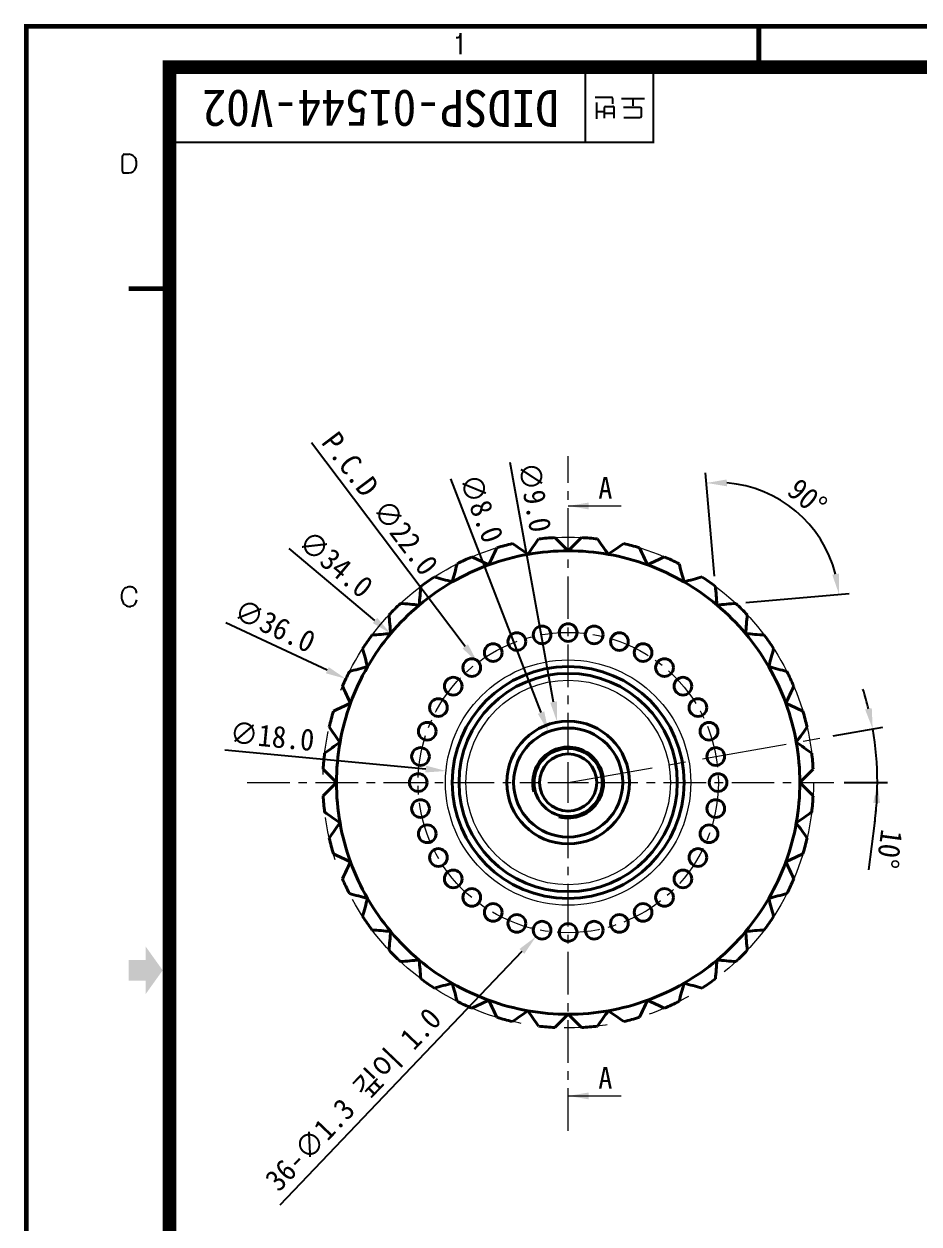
# Model space of a CAD drawing. Header units: millimetres. Extents: x 20 to 420, y 20 to 297.
# Drawn here: x 19.6 to 151, y 121.3 to 297.4 of the extents above; entities that cross this region are included whole.
import ezdxf

# ---------------------------------------------------------------- set-up
doc = ezdxf.new("R2010")
doc.units = ezdxf.units.MM
doc.header["$LTSCALE"] = 10
doc.header["$MEASUREMENT"] = 0
doc.linetypes.add('CENTER', pattern=[2, 1.25, -0.25, 0.25, -0.25])
doc.linetypes.add('PHANTOM', pattern=[12.7, 6.35, -1.27, 1.27, -1.27, 1.27, -1.27])
doc.layers.get('0').update_dxf_attribs({"color": 6})
doc.layers.add('0 @ 1', color=6, linetype='Continuous')
for name, color, linetype, lineweight in [('BREAK', 4, 'PHANTOM', 13), ('CENTER', 1, 'CENTER', 9), ('DIM', 2, 'Continuous', 9), ('HIDDEN', 253, 'Continuous', 13), ('OUTLINE', 3, 'Continuous', 40)]:
    doc.layers.add(name, color=color, linetype=linetype, lineweight=lineweight)
doc.styles.get("Standard").update_dxf_attribs({"font": '', "height": 3.2})
doc.styles.get('Standard').set_extended_font_data('GulimChe')
doc.dimstyles.new('척도 2배 - (x.x)', dxfattribs={"dimtxt": 3.2, "dimasz": 3, "dimexe": 1.5, "dimexo": 1.5, "dimgap": 1, "dimtad": 1, "dimdec": 1, "dimlfac": 0.5, "dimzin": 0, "dimdsep": 46, "dimtxsty": 'Standard', "dimcen": 0, "dimclrd": 2, "dimclre": 2, "dimclrt": 2, "dimadec": 0, "dimazin": 0, "dimtfac": 0.75, "dimtdec": 1, "dimtmove": 0, "dimatfit": 0, "dimfxl": 1, "dimtolj": 1, "dimtzin": 0, "dimarcsym": 0})

# ---------------------------------------------------------------- blocks, each defined once
blk = doc.blocks.new('A-3_규격도면_동인광학')
blk.add_hatch(color=256).paths.add_polyline_path([(15, 137), (17.5, 137), (17.5, 135), (20, 138.5), (17.5, 142), (17.5, 140), (15, 140)])
for p, q in [((63.07, 275.38), (63.32, 275.38)), ((63.73, 272.93), (63.73, 275.99)), ((63.73, 275.99), (63.73, 272.93)), ((82, 270), (82, 260)), ((85.87, 266.55), (83.48, 266.55)), ((86.06, 265.64), (86.06, 266.4)), ((90.69, 266.36), (87.36, 266.36)), ((89.03, 265.33), (89.03, 266.36)), ((83.73, 263.42), (83.73, 265.84)), ((84.63, 264.48), (83.73, 264.48)), ((84.81, 265.01), (84.81, 263.52)), ((86.28, 264.22), (84.81, 264.22)), ((86.07, 265.22), (84.99, 265.22)), ((86.28, 263.52), (86.28, 265.05)), ((90.02, 265.12), (87.64, 265.12)), ((90.27, 263.83), (90.27, 264.89)), ((87.68, 263.62), (90.05, 263.62)), ((14.11, 255.76), (14.11, 258)), ((14.35, 258.23), (15.04, 258.23)), ((16.18, 193.86), (16.14, 194.04))]:
    blk.add_line(p, q)
for points, const_width in [([(0, 0), (0, 277), (400, 277), (400, 0)], 0.7), ([(21, 6), (21, 271), (394, 271), (394, 6)], 2)]:
    blk.add_lwpolyline(points, close=True, dxfattribs=dict(const_width=const_width))
for points, const_width in [([(107.5, 277), (107.5, 270.33)], 0.7), ([(22, 260), (92, 260), (92, 270)], 0.3), ([(15, 238.5), (21.67, 238.5)], 0.7)]:
    blk.add_lwpolyline(points, dxfattribs=dict(const_width=const_width))
for centre, radius, start, end in [((63.32, 275.8), 0.418, 270, 351.8564), ((85.9, 266.4), 0.157, 0, 104.5405), ((84.99, 265.04), 0.181, 90, 191.0214), ((86.1, 265.05), 0.179, 0, 97.6654), ((90.04, 264.89), 0.23, 0, 93.1332), ((90.05, 263.83), 0.217, 270, 359.9617), ((14.35, 258), 0.234, 89.9627, 180), ((15.04, 257.12), 1.11, 18.7245, 90), ((14.3, 256.87), 1.88, 341.2755, 18.7245), ((14.35, 255.75), 0.241, 177.6028, 269.7704), ((14.69, 339.44), 83.93, 269.7704, 270.2296), ((15.02, 256.63), 1.12, 270.2296, 341.2755), ((15.89, 193.35), 1.93, 153.4408, 179.3877), ((15.03, 193.78), 0.968, 126.0964, 153.4408), ((14.92, 193.92), 0.786, 112.6651, 126.0964), ((15.21, 193.24), 1.52, 84.5855, 112.6651), ((15.27, 193.91), 0.857, 49.4232, 84.5855), ((15.2, 193.83), 0.962, 12.5369, 49.4232), ((15.94, 193.35), 1.97, 179.3877, 207.825), ((15.05, 192.88), 0.971, 207.825, 248.4845), ((15.15, 193.14), 1.26, 248.4845, 279.0922), ((15.2, 192.85), 0.954, 279.0922, 325.2032), ((14.87, 193.08), 1.36, 325.2032, 351.393)]:
    blk.add_arc(centre, radius, start, end)
blk = doc.blocks.new('*D35')
at = {"layer": 'Defpoints', "color": 0, "ltscale": 0.5, "transparency": 16777216}
for p in [(136.93, 192.65), (144.58, 191.32), (59.51, 186.05), (99.51, 186.05), (138.5, 186.05)]:
    blk.add_point(p, dxfattribs=at)
at = {"layer": 'DIM', "color": 2, "lineweight": -2, "ltscale": 0.5, "transparency": 16777216}
for p, q in [((138.41, 192.91), (145.68, 194.19)), ((140, 186.05), (146.39, 186.05)), ((144.49, 180.07), (143.58, 173.22))]:
    blk.add_line(p, q, dxfattribs=at)
for start, end in [(13.7883, 17.5767), (0, 10), (352.4192, 0), (352.4233, 356.2117)]:
    blk.add_arc((99.51, 186.05), 45.38, start, end, dxfattribs=at)
at = {"layer": 'DIM', "color": 2, "ltscale": 0.5, "transparency": 16777216}
for points in [[(144.07, 196.97), (143.09, 196.77), (144.2, 193.93)], [(144.29, 183.07), (145.29, 183.04), (144.89, 186.05)]]:
    blk.add_solid(points, dxfattribs=at)
at = {"layer": 'DIM', "color": 2, "ltscale": 0.5, "transparency": 16777216, "insert": (146.66, 176.29), "char_height": 3.2, "attachment_point": 5, "rotation": 262.4192}
blk.add_mtext('\\A1;10°', dxfattribs=at)
blk = doc.blocks.new('*D36')
at = {"layer": 'Defpoints', "color": 0, "ltscale": 0.5, "transparency": 16777216}
for p in [(96.62, 193.51), (102.39, 178.59)]:
    blk.add_point(p, dxfattribs=at)
at = {"layer": 'DIM', "color": 2, "lineweight": -2, "ltscale": 0.5, "transparency": 16777216}
blk.add_line((95.54, 196.31), (82.27, 230.6), dxfattribs=at)
at = {"layer": 'DIM', "color": 2, "ltscale": 0.5, "transparency": 16777216}
blk.add_solid([(96, 196.49), (95.07, 196.13), (96.62, 193.51)], dxfattribs=at)
at = {"layer": 'DIM', "color": 2, "ltscale": 0.5, "transparency": 16777216, "insert": (86.77, 226.29), "char_height": 3.2, "attachment_point": 5, "rotation": 291.151}
blk.add_mtext('\\A1;∅8.0', dxfattribs=at)
blk = doc.blocks.new('*D37')
at = {"layer": 'Defpoints', "color": 0, "ltscale": 0.5, "transparency": 16777216}
for p in [(86.22, 203.64), (112.79, 168.47)]:
    blk.add_point(p, dxfattribs=at)
at = {"layer": 'DIM', "color": 2, "lineweight": -2, "ltscale": 0.5, "transparency": 16777216}
blk.add_line((84.41, 206.03), (61.86, 235.89), dxfattribs=at)
at = {"layer": 'DIM', "color": 2, "ltscale": 0.5, "transparency": 16777216}
blk.add_solid([(84.81, 206.33), (84.02, 205.73), (86.22, 203.64)], dxfattribs=at)
at = {"layer": 'DIM', "color": 2, "ltscale": 0.5, "transparency": 16777216, "insert": (71.9, 226.98), "char_height": 3.2, "attachment_point": 5, "rotation": 307.0698}
blk.add_mtext('\\A1;P.C.D ∅22.0', dxfattribs=at)
blk = doc.blocks.new('*D38')
at = {"layer": 'Defpoints', "color": 0, "ltscale": 0.5, "transparency": 16777216}
for p in [(73.46, 207.91), (125.55, 164.2)]:
    blk.add_point(p, dxfattribs=at)
at = {"layer": 'DIM', "color": 2, "lineweight": -2, "ltscale": 0.5, "transparency": 16777216}
blk.add_line((71.16, 209.84), (58.56, 220.41), dxfattribs=at)
at = {"layer": 'DIM', "color": 2, "ltscale": 0.5, "transparency": 16777216}
blk.add_solid([(71.49, 210.22), (70.84, 209.45), (73.46, 207.91)], dxfattribs=at)
at = {"layer": 'DIM', "color": 2, "ltscale": 0.5, "transparency": 16777216, "insert": (65.41, 218.11), "char_height": 3.2, "attachment_point": 5, "rotation": 320}
blk.add_mtext('\\A1;∅34.0', dxfattribs=at)
blk = doc.blocks.new('*D39')
at = {"layer": 'Defpoints', "color": 0, "ltscale": 0.5, "transparency": 16777216}
for p in [(66.88, 201.27), (132.13, 170.84)]:
    blk.add_point(p, dxfattribs=at)
at = {"layer": 'DIM', "color": 2, "lineweight": -2, "ltscale": 0.5, "transparency": 16777216}
blk.add_line((64.16, 202.53), (49.25, 209.49), dxfattribs=at)
at = {"layer": 'DIM', "color": 2, "ltscale": 0.5, "transparency": 16777216}
blk.add_solid([(64.37, 202.99), (63.95, 202.08), (66.88, 201.27)], dxfattribs=at)
at = {"layer": 'DIM', "color": 2, "ltscale": 0.5, "transparency": 16777216, "insert": (56.46, 209.04), "char_height": 3.2, "attachment_point": 5, "rotation": 335}
blk.add_mtext('\\A1;∅36.0', dxfattribs=at)
blk = doc.blocks.new('*D40')
at = {"layer": 'Defpoints', "color": 0, "ltscale": 0.5, "transparency": 16777216}
for p in [(136.09, 222.41), (121.12, 214.84), (121.36, 212.1), (121.36, 212.1), (124.11, 212.34)]:
    blk.add_point(p, dxfattribs=at)
at = {"layer": 'DIM', "color": 2, "lineweight": -2, "ltscale": 0.5, "transparency": 16777216}
for p, q in [((120.99, 216.34), (119.66, 231.5)), ((125.6, 212.47), (140.76, 213.8))]:
    blk.add_line(p, q, dxfattribs=at)
blk.add_arc((121.36, 212.1), 17.98, 14.5729, 85.4271, dxfattribs=at)
at = {"layer": 'DIM', "color": 2, "ltscale": 0.5, "transparency": 16777216}
for points in [[(122.8, 229.52), (122.79, 230.52), (119.8, 230.01)], [(139.25, 216.71), (138.27, 216.54), (139.27, 213.66)]]:
    blk.add_solid(points, dxfattribs=at)
at = {"layer": 'DIM', "color": 2, "ltscale": 0.5, "transparency": 16777216, "insert": (134.61, 227.89), "char_height": 3.2, "attachment_point": 5, "rotation": 320}
blk.add_mtext('\\A1;90°', dxfattribs=at)
blk = doc.blocks.new('*D41')
at = {"layer": 'Defpoints', "color": 0, "ltscale": 0.5, "transparency": 16777216}
for p in [(96.58, 165.33), (94.79, 163.45)]:
    blk.add_point(p, dxfattribs=at)
at = {"layer": 'DIM', "color": 2, "lineweight": -2, "ltscale": 0.5, "transparency": 16777216}
blk.add_line((92.72, 161.28), (57.21, 124.05), dxfattribs=at)
at = {"layer": 'DIM', "color": 2, "ltscale": 0.5, "transparency": 16777216}
blk.add_solid([(92.36, 161.62), (93.08, 160.93), (94.79, 163.45)], dxfattribs=at)
at = {"layer": 'DIM', "color": 2, "ltscale": 0.5, "transparency": 16777216, "insert": (68.06, 139.46), "char_height": 3.2, "attachment_point": 5, "rotation": 46.3476}
blk.add_mtext('\\A1;36-∅1.3 깊이 1.0', dxfattribs=at)
blk = doc.blocks.new('*D42')
at = {"layer": 'Defpoints', "color": 0, "ltscale": 0.5, "transparency": 16777216}
for p in [(81.59, 187.75), (117.43, 184.36)]:
    blk.add_point(p, dxfattribs=at)
at = {"layer": 'DIM', "color": 2, "lineweight": -2, "ltscale": 0.5, "transparency": 16777216}
blk.add_line((78.6, 188.03), (49.12, 190.82), dxfattribs=at)
at = {"layer": 'DIM', "color": 2, "ltscale": 0.5, "transparency": 16777216}
blk.add_solid([(78.65, 188.53), (78.55, 187.53), (81.59, 187.75)], dxfattribs=at)
at = {"layer": 'DIM', "color": 2, "ltscale": 0.5, "transparency": 16777216, "insert": (56.07, 192.82), "char_height": 3.2, "attachment_point": 5, "rotation": 354.5941}
blk.add_mtext('\\A1;∅18.0', dxfattribs=at)
blk = doc.blocks.new('*D43')
at = {"layer": 'Defpoints', "color": 0, "ltscale": 0.5, "transparency": 16777216}
for p in [(97.9, 194.91), (101.11, 177.2)]:
    blk.add_point(p, dxfattribs=at)
at = {"layer": 'DIM', "color": 2, "lineweight": -2, "ltscale": 0.5, "transparency": 16777216}
blk.add_line((97.37, 197.86), (91, 233), dxfattribs=at)
at = {"layer": 'DIM', "color": 2, "ltscale": 0.5, "transparency": 16777216}
blk.add_solid([(97.86, 197.95), (96.88, 197.77), (97.9, 194.91)], dxfattribs=at)
at = {"layer": 'DIM', "color": 2, "ltscale": 0.5, "transparency": 16777216, "insert": (94.6, 227.92), "char_height": 3.2, "attachment_point": 5, "rotation": 280.2694}
blk.add_mtext('\\A1;∅9.0', dxfattribs=at)

msp = doc.modelspace()

# ---------------------------------------------------------------- linework, layer by layer
at = {"layer": 'BREAK', "ltscale": 0.5}
msp.add_circle((99.51, 186.05), 36, dxfattribs=at)
at = {"layer": 'CENTER', "ltscale": 0.5}
for p, q in [((99.51, 190.05), (99.51, 233.93)), ((99.51, 183.05), (99.51, 189.05)), ((52.42, 186.05), (95.51, 186.05)), ((96.51, 186.05), (102.51, 186.05)), ((103.51, 186.05), (138.5, 186.05)), ((99.51, 134.94), (99.51, 182.05))]:
    msp.add_line(p, q, dxfattribs=at)
at = {"layer": 'CENTER'}
msp.add_line((99.51, 186.05), (136.93, 192.65), dxfattribs=at)
at = {"layer": 'CENTER', "ltscale": 0.5}
msp.add_circle((99.51, 186.05), 22.04, dxfattribs=at)
at = {"layer": 'DIM', "color": 2, "ltscale": 0.5}
for p, q in [((99.51, 226.63), (107.27, 226.63)), ((99.51, 140.07), (107.27, 140.07))]:
    msp.add_line(p, q, dxfattribs=at)
at = {"layer": 'DIM', "ltscale": 0.5}
msp.add_circle((99.51, 186.05), 5.684341886080801e-14, dxfattribs=at)
at = {"layer": 'DIM', "color": 2, "ltscale": 0.5}
for points in [[(102.51, 227.13), (102.51, 226.13), (99.51, 226.63)], [(102.51, 140.57), (102.51, 139.57), (99.51, 140.07)]]:
    msp.add_solid(points, dxfattribs=at)
at = {"layer": 'HIDDEN'}
for radius in [18, 15.01]:
    msp.add_circle((99.51, 186.05), radius, dxfattribs=at)
at = {"layer": 'OUTLINE'}
for centre, radius in [((91.98, 206.73), 1.3), ((95.69, 207.72), 1.3), ((99.51, 208.05), 1.3), ((103.33, 207.72), 1.3), ((107.03, 206.73), 1.3), ((88.51, 205.11), 1.3), ((110.51, 205.11), 1.3), ((99.51, 186.05), 17.01), ((85.37, 202.91), 1.3), ((113.65, 202.91), 1.3), ((82.65, 200.19), 1.3), ((99.51, 186.05), 16.01), ((116.36, 200.19), 1.3), ((80.46, 197.05), 1.3), ((118.56, 197.05), 1.3), ((78.83, 193.58), 1.3), ((99.51, 186.05), 9), ((99.51, 186.05), 8), ((120.18, 193.58), 1.3), ((77.84, 189.87), 1.3), ((99.51, 186.05), 5), ((99.51, 186.05), 4.2), ((121.17, 189.87), 1.3), ((77.51, 186.05), 1.3), ((121.51, 186.05), 1.3), ((77.84, 182.23), 1.3), ((121.17, 182.23), 1.3), ((78.83, 178.53), 1.3), ((120.18, 178.53), 1.3), ((80.46, 175.05), 1.3), ((118.56, 175.05), 1.3), ((82.65, 171.91), 1.3), ((116.36, 171.91), 1.3), ((85.37, 169.2), 1.3), ((113.65, 169.2), 1.3), ((88.51, 167), 1.3), ((110.51, 167), 1.3), ((91.98, 165.38), 1.3), ((95.69, 164.39), 1.3), ((103.33, 164.39), 1.3), ((107.03, 165.38), 1.3), ((99.51, 164.05), 1.3)]:
    msp.add_circle(centre, radius, dxfattribs=at)
for radius, start, end in [(36, 93.1007, 96.8993), (36, 83.1007, 86.8993), (36, 103.1007, 106.8993), (36, 73.1007, 76.8993), (36, 113.1007, 116.8993), (34, 100, 110), (34, 90, 100), (34, 80, 90), (34, 70, 80), (36, 63.1007, 66.8993), (34, 110, 120), (34, 60, 70), (34, 120, 130), (36, 123.1007, 126.8993), (34, 50, 60), (36, 53.1007, 56.8993), (36, 133.1007, 136.8993), (34, 130, 140), (34, 40, 50), (36, 43.1007, 46.8993), (34, 140, 150), (34, 30, 40), (36, 143.1007, 146.8993), (36, 33.1007, 36.8993), (34, 150, 160), (34, 20, 30), (36, 153.1007, 156.8993), (36, 23.1007, 26.8993), (34, 160, 170), (34, 10, 20), (36, 163.1007, 166.8993), (36, 13.1007, 16.8993), (34, 170, 180), (34, 0, 10), (36, 173.1007, 176.8993), (5.2, 255, 195), (36, 3.1007, 6.8993), (34, 180, 190), (34, 350, 0), (36, 183.1007, 186.8993), (36, 353.1007, 356.8993), (34, 190, 200), (34, 340, 350), (36, 193.1007, 196.8993), (36, 343.1007, 346.8993), (34, 200, 210), (34, 330, 340), (36, 203.1007, 206.8993), (36, 333.1007, 336.8993), (34, 210, 220), (34, 320, 330), (36, 213.1007, 216.8993), (36, 323.1007, 326.8993), (34, 220, 230), (34, 310, 320), (36, 223.1007, 226.8993), (36, 313.1007, 316.8993), (34, 230, 240), (34, 300, 310), (36, 233.1007, 236.8993), (36, 303.1007, 306.8993), (34, 240, 250), (34, 290, 300), (36, 243.1007, 246.8993), (34, 250, 260), (34, 280, 290), (36, 293.1007, 296.8993), (36, 253.1007, 256.8993), (34, 260, 270), (34, 270, 280), (36, 283.1007, 286.8993), (36, 263.1007, 266.8993), (36, 273.1007, 276.8993)]:
    msp.add_arc((99.51, 186.05), radius, start, end, dxfattribs=at)
for points in [[(99.51, 220.05), (98.85, 220.71), (98.21, 221.35), (97.56, 222)], [(101.45, 222), (100.81, 221.35), (100.16, 220.71), (99.51, 220.05)], [(89.04, 220.5), (88.66, 219.67), (88.27, 218.84), (87.88, 218)], [(93.6, 219.54), (92.85, 220.07), (92.1, 220.59), (91.35, 221.12)], [(95.18, 221.79), (94.66, 221.04), (94.13, 220.29), (93.6, 219.54)], [(105.41, 219.54), (104.88, 220.29), (104.36, 221.04), (103.83, 221.79)], [(107.67, 221.12), (106.92, 220.59), (106.17, 220.07), (105.41, 219.54)], [(111.14, 218), (110.75, 218.84), (110.36, 219.67), (109.97, 220.5)], [(87.88, 218), (87.04, 218.39), (86.21, 218.78), (85.38, 219.17)], [(113.63, 219.17), (112.8, 218.78), (111.97, 218.39), (111.14, 218)], [(83.22, 218.16), (82.98, 217.28), (82.75, 216.39), (82.51, 215.5)], [(116.51, 215.5), (116.27, 216.39), (116.03, 217.28), (115.79, 218.16)], [(77.89, 214.84), (77.81, 213.93), (77.73, 213.02), (77.65, 212.1)], [(82.51, 215.5), (81.62, 215.74), (80.73, 215.97), (79.85, 216.21)], [(119.17, 216.21), (118.29, 215.97), (117.4, 215.74), (116.51, 215.5)], [(121.36, 212.1), (121.28, 213.02), (121.2, 213.93), (121.12, 214.84)], [(77.65, 212.1), (76.73, 212.18), (75.82, 212.26), (74.91, 212.34)], [(124.11, 212.34), (123.2, 212.26), (122.28, 212.18), (121.36, 212.1)], [(73.22, 210.65), (73.3, 209.74), (73.38, 208.83), (73.46, 207.91)], [(125.55, 207.91), (125.63, 208.83), (125.71, 209.74), (125.79, 210.65)], [(73.46, 207.91), (72.54, 207.83), (71.63, 207.75), (70.72, 207.67)], [(128.3, 207.67), (127.39, 207.75), (126.47, 207.83), (125.55, 207.91)], [(69.35, 205.71), (69.59, 204.83), (69.82, 203.94), (70.06, 203.05)], [(128.95, 203.05), (129.19, 203.94), (129.43, 204.83), (129.67, 205.71)], [(70.06, 203.05), (69.17, 202.81), (68.28, 202.58), (67.4, 202.34)], [(131.61, 202.34), (130.73, 202.58), (129.84, 202.81), (128.95, 203.05)], [(66.39, 200.18), (66.78, 199.35), (67.17, 198.52), (67.56, 197.68)], [(131.46, 197.68), (131.85, 198.52), (132.24, 199.35), (132.62, 200.18)], [(67.56, 197.68), (66.72, 197.29), (65.89, 196.9), (65.06, 196.52)], [(133.95, 196.52), (133.13, 196.9), (132.29, 197.29), (131.46, 197.68)], [(64.44, 194.21), (64.97, 193.46), (65.49, 192.71), (66.02, 191.96)], [(132.99, 191.96), (133.52, 192.71), (134.05, 193.46), (134.57, 194.21)], [(66.02, 191.96), (65.27, 191.43), (64.52, 190.9), (63.77, 190.38)], [(135.25, 190.38), (134.5, 190.9), (133.75, 191.43), (132.99, 191.96)], [(63.56, 188), (64.21, 187.35), (64.85, 186.71), (65.51, 186.05)], [(133.51, 186.05), (134.16, 186.71), (134.81, 187.35), (135.45, 188)], [(65.51, 186.05), (64.85, 185.4), (64.21, 184.75), (63.56, 184.11)], [(135.45, 184.11), (134.81, 184.75), (134.16, 185.4), (133.51, 186.05)], [(63.77, 181.73), (64.52, 181.2), (65.27, 180.68), (66.02, 180.15)], [(132.99, 180.15), (133.75, 180.68), (134.5, 181.2), (135.25, 181.73)], [(66.02, 180.15), (65.49, 179.39), (64.97, 178.64), (64.44, 177.89)], [(134.57, 177.89), (134.05, 178.64), (133.52, 179.39), (132.99, 180.15)], [(65.06, 175.59), (65.89, 175.2), (66.72, 174.81), (67.56, 174.42)], [(67.56, 174.42), (67.17, 173.59), (66.78, 172.76), (66.39, 171.93)], [(131.46, 174.42), (132.29, 174.81), (133.13, 175.2), (133.95, 175.59)], [(132.62, 171.93), (132.24, 172.76), (131.85, 173.59), (131.46, 174.42)], [(67.4, 169.77), (68.28, 169.53), (69.17, 169.29), (70.06, 169.05)], [(70.06, 169.05), (69.82, 168.16), (69.59, 167.27), (69.35, 166.39)], [(128.95, 169.05), (129.84, 169.29), (130.73, 169.53), (131.61, 169.77)], [(129.67, 166.39), (129.43, 167.27), (129.19, 168.16), (128.95, 169.05)], [(70.72, 164.44), (71.63, 164.36), (72.54, 164.28), (73.46, 164.2)], [(73.46, 164.2), (73.38, 163.28), (73.3, 162.36), (73.22, 161.45)], [(125.55, 164.2), (126.47, 164.28), (127.39, 164.36), (128.3, 164.44)], [(125.79, 161.45), (125.71, 162.36), (125.63, 163.28), (125.55, 164.2)], [(74.91, 159.77), (75.82, 159.85), (76.73, 159.93), (77.65, 160.01)], [(77.65, 160.01), (77.73, 159.09), (77.81, 158.17), (77.89, 157.26)], [(121.12, 157.26), (121.2, 158.17), (121.28, 159.09), (121.36, 160.01)], [(121.36, 160.01), (122.28, 159.93), (123.2, 159.85), (124.11, 159.77)], [(79.85, 155.9), (80.73, 156.13), (81.62, 156.37), (82.51, 156.61)], [(82.51, 156.61), (82.75, 155.72), (82.98, 154.83), (83.22, 153.95)], [(115.79, 153.95), (116.03, 154.83), (116.27, 155.72), (116.51, 156.61)], [(116.51, 156.61), (117.4, 156.37), (118.29, 156.13), (119.17, 155.9)], [(85.38, 152.94), (86.21, 153.33), (87.04, 153.71), (87.88, 154.1)], [(87.88, 154.1), (88.27, 153.27), (88.66, 152.43), (89.04, 151.61)], [(109.97, 151.61), (110.36, 152.43), (110.75, 153.27), (111.14, 154.1)], [(111.14, 154.1), (111.97, 153.71), (112.8, 153.33), (113.63, 152.94)], [(91.35, 150.99), (92.1, 151.51), (92.85, 152.04), (93.6, 152.57)], [(93.6, 152.57), (94.13, 151.81), (94.66, 151.06), (95.18, 150.31)], [(97.56, 150.11), (98.21, 150.75), (98.85, 151.4), (99.51, 152.05)], [(99.51, 152.05), (100.16, 151.4), (100.81, 150.75), (101.45, 150.11)], [(103.83, 150.31), (104.36, 151.06), (104.88, 151.81), (105.41, 152.57)], [(105.41, 152.57), (106.17, 152.04), (106.92, 151.51), (107.67, 150.99)]]:
    msp.add_open_spline(points, degree=3, dxfattribs=at)

# ---------------------------------------------------------------- block references
at = {"layer": '0 @ 1'}
msp.add_blockref('A-3_규격도면_동인광학', (20, 20), dxfattribs=at)

# ---------------------------------------------------------------- texts
at = {"layer": 'DIM', "insert": (72, 285), "char_height": 5.4, "width": 60, "attachment_point": 5, "rotation": 180}
msp.add_mtext('DIDSP-01544-V02', dxfattribs=at)
at = {"layer": 'DIM', "color": 2, "ltscale": 0.5, "char_height": 3.2, "attachment_point": 5}
for insert in [(104.97, 229.28), (104.97, 142.72)]:
    msp.add_mtext('\\A1;A', dxfattribs=dict(at, insert=insert))

# ---------------------------------------------------------------- dimensions: what is measured, and where the dimension line sits
at = {"layer": 'DIM', "ltscale": 0.5}
for p1, p2, text, picture, middle in [((112.79, 168.47), (86.22, 203.64), 'P.C.D <>', '*D37', (69.79, 225.39)), ((96.58, 165.33), (94.79, 163.45), '36-<> 깊이 1.0', '*D41', (70.07, 137.54))]:
    dim = msp.add_diameter_dim_2p(p1=p1, p2=p2, text=text, dimstyle='척도 2배 - (x.x)', override={"dimtofl": 0}, dxfattribs=at)
    dim.commit()
    dim.dimension.update_dxf_attribs({"geometry": picture, "text_midpoint": middle, "dimtype": 163})
for p1, p2, picture, middle in [((101.11, 177.2), (97.9, 194.91), '*D43', (92.01, 227.45)), ((102.39, 178.59), (96.62, 193.51), '*D36', (84.31, 225.34)), ((125.55, 164.2), (73.46, 207.91), '*D38', (63.71, 216.09)), ((132.13, 170.84), (66.88, 201.27), '*D39', (55.34, 206.65)), ((117.43, 184.36), (81.59, 187.75), '*D42', (55.82, 190.19))]:
    dim = msp.add_diameter_dim_2p(p1=p1, p2=p2, dimstyle='척도 2배 - (x.x)', override={"dimtofl": 0}, dxfattribs=at)
    dim.commit()
    dim.dimension.update_dxf_attribs({"geometry": picture, "text_midpoint": middle, "dimtype": 163})
for base, line1, line2, picture, middle in [((136.09, 222.41), ((124.11, 212.34), (121.36, 212.1)), ((121.12, 214.84), (121.36, 212.1)), '*D40', (134.61, 227.89)), ((144.58, 191.32), ((59.51, 186.05), (138.5, 186.05)), ((99.51, 186.05), (136.93, 192.65)), '*D35', (146.66, 176.29))]:
    dim = msp.add_angular_dim_2l(base=base, line1=line1, line2=line2, dimstyle='척도 2배 - (x.x)', dxfattribs=at)
    dim.commit()
    dim.dimension.update_dxf_attribs({"geometry": picture, "text_midpoint": middle})

doc.saveas('drawing.dxf')
